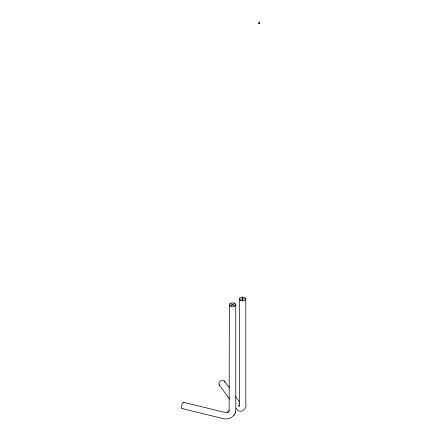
<?xml version="1.0" encoding="UTF-8"?>
<svg xmlns="http://www.w3.org/2000/svg" width="441" height="441" viewBox="0 0 441 441"><rect width="100%" height="100%" fill="white"/><g stroke="black" fill="none" stroke-linecap="round" stroke-linejoin="round"><path stroke-width="0.66" d="M182.105 408.537L222.843 418.559C228.84 420.449 236.095 416.111 235.781 409.452L235.781 304.588M258.343 23.329C258.316 24.101 259.672 22.904 258.498 23.472M259.236 23.34L258.558 23.169L259.032 23.13M259.176 23.213L259.104 23.577M258.503 23.351L258.928 23.527M259.264 22.53L259.44 22.111L259.291 22.723M233.884 415.345L234.143 414.849M235.081 413.074L235.34 412.594M239.314 405.538L238.818 406.161L239.27 405.533L238.994 406.222L239.424 403.272L239.391 403.796L239.391 299.136L245.819 298.772L245.819 403.537C247.566 409.639 239.518 414.518 236.178 408.427M259.236 22.656L259.44 22.111M230.489 306.175A3.225 1.863 0 0 0 235.742 305.073A3.225 1.863 0 0 0 231.459 303A3.225 1.863 0 0 0 230.489 306.175L234.64 303.32M259.181 22.166L259.264 22.188M258.784 23.23L259.071 23.472M183.439 402.247L223.846 412.192L227.435 412.269L226.972 412.385L228.245 411.833L227.826 412.17L228.785 411.299L228.521 411.795L229.386 410.158L229.133 410.643L229.353 304.913M230.092 303.551L235.036 305.944M224.513 381.112L229.326 387.815M235.742 396.757L239.353 401.79M219.254 384.85L229.485 399.105M242.291 297.096L242.919 300.806M259.385 22.05L259.347 22.656M224.86 382.358A3.225 2.437 -35.7 0 0 221.983 380.324L221.206 380.577A3.225 2.437 -35.7 0 0 219.706 385.302M183.891 402.639A3.225 1.031 -76.2 0 0 182.817 402.699L182.486 403.212A3.225 1.031 -76.2 0 0 181.51 407.015A3.225 1.031 -76.2 0 0 182.403 408.41M240.56 300.393A3.225 1.863 0 0 0 245.791 299.257A3.225 1.863 0 0 0 241.47 297.206A3.225 1.863 0 0 0 240.56 300.393"/></g></svg>
